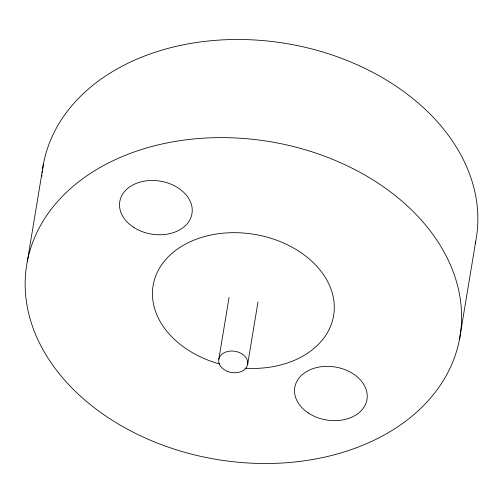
<?xml version="1.0" encoding="UTF-8"?>
<svg xmlns="http://www.w3.org/2000/svg" width="503" height="503" viewBox="0 0 503 503"><rect width="100%" height="100%" fill="white"/><g stroke="black" fill="none" stroke-linecap="round" stroke-linejoin="round"><path stroke-width="0.75" d="M27.288 261.654L43.535 163.525M218.818 359.299L229.066 297.392M247.633 364.486A14.637 10.739 9.4 0 0 227.784 351.459A14.637 10.739 9.4 0 0 224.263 369.73A14.637 10.739 9.4 0 0 247.633 364.486L258.008 301.806M459.465 339.475A219.585 161.117 9.4 0 0 161.721 144.072A219.585 161.117 9.4 0 0 108.944 418.144A219.585 161.117 9.4 0 0 459.465 339.475L475.712 241.346M219.383 363.914A91.496 67.132 9.4 0 1 173.566 252.028A91.496 67.132 9.4 0 1 325.372 277.543A91.496 67.132 9.4 0 1 245.068 368.227M42.529 169.58A219.585 161.117 9.4 0 1 287.515 43.748A219.585 161.117 9.4 0 1 475.26 243.597M41.774 176.446A219.585 161.117 9.4 0 1 41.906 174.912M42.145 172.623A219.585 161.117 9.4 0 1 42.327 171.102M308.477 413.095A36.6 26.854 9.4 0 0 366.894 399.986A36.6 26.854 9.4 0 0 317.274 367.416A36.6 26.854 9.4 0 0 308.477 413.095M133.471 227.224A36.6 26.854 9.4 0 0 191.888 214.115A36.6 26.854 9.4 0 0 142.267 181.545A36.6 26.854 9.4 0 0 133.471 227.224"/></g></svg>
